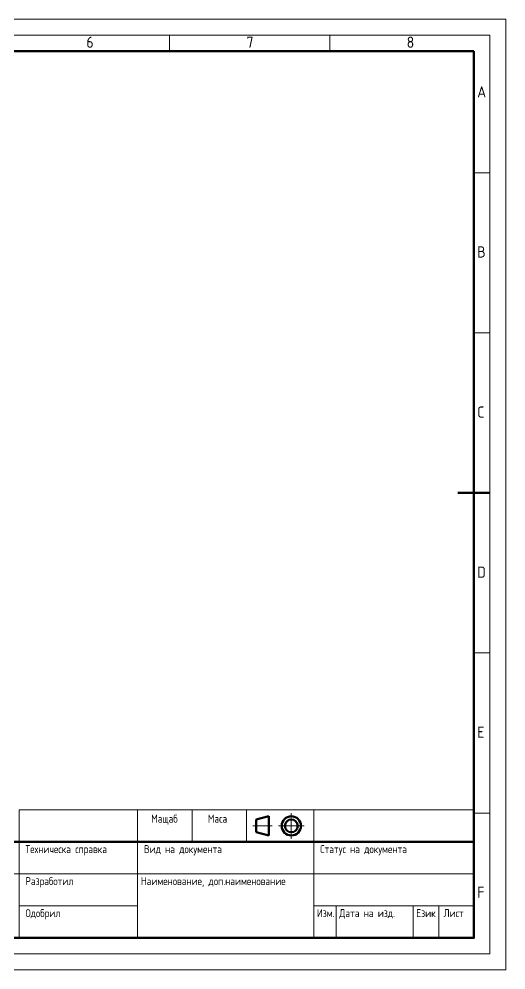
# Model space of a CAD drawing. Extents: x 0 to 420, y 0 to 297.
# Drawn here: x 268 to 420, y 0 to 297 of the extents above; entities that cross this region are included whole.
import ezdxf
from ezdxf.enums import TextEntityAlignment as Align

# ---------------------------------------------------------------- set-up
doc = ezdxf.new("R2010")
doc.units = 0
for name, color, linetype, lineweight in [('Text35', 253, 'CONTINUOUS', 35), ('Thick', 10, 'CONTINUOUS', 70), ('Thin', 160, 'CONTINUOUS', 20)]:
    doc.layers.add(name, color=color, linetype=linetype, lineweight=lineweight)
doc.styles.add('ISO Proportional', font='isocp.shx')
doc.styles.add('WFTEXTn', font='simplexc.shx', dxfattribs={"width": 0.8})

msp = doc.modelspace()

# ---------------------------------------------------------------- linework, layer by layer
at = {"layer": 'Thick'}
for p, q in [((20, 287), (410, 287)), ((410, 10), (410, 287)), ((405, 149), (415, 149)), ((342, 47), (346, 48)), ((346, 48), (346, 42)), ((342, 43), (342, 47)), ((346, 42), (342, 43))]:
    msp.add_line(p, q, dxfattribs=at)
msp.add_lwpolyline([(230, 10), (410, 10), (410, 40), (230, 40)], close=True, dxfattribs=at)
for radius in [3, 2]:
    msp.add_circle((353, 45), radius, dxfattribs=at)
at = {"layer": 'Thin'}
for p, q in [((420, 297), (0, 297)), ((420, 297), (420, 0)), ((415, 292), (15, 292)), ((315, 292), (315, 287)), ((365, 292), (365, 287)), ((415, 292), (415, 5)), ((410, 249), (415, 249)), ((410, 199), (415, 199)), ((410, 99), (415, 99)), ((305.002, 40), (305.002, 50)), ((322.002, 40), (322.002, 50)), ((339.002, 40), (339.002, 50)), ((353, 41), (353, 49)), ((360.002, 40), (360.002, 50)), ((410, 49), (415, 49)), ((341, 45), (347, 45)), ((349, 45), (357, 45)), ((268.002, 10), (268.002, 40)), ((305.002, 10), (305.002, 40)), ((360.002, 10), (360.002, 40)), ((230, 30), (410, 30)), ((268.002, 20), (305.002, 20)), ((360.018, 20), (410, 20)), ((367.002, 20), (367.002, 10)), ((391.002, 10.108), (391.002, 20)), ((399, 9.935), (399, 20)), ((15, 5), (415, 5)), ((0, 0), (420, 0))]:
    msp.add_line(p, q, dxfattribs=at)
msp.add_lwpolyline([(268.002, 40), (410, 40), (410, 50), (268.002, 50)], close=True, dxfattribs=at)

# ---------------------------------------------------------------- texts
at = {"layer": 'Text35', "ltscale": 0.5, "style": 'ISO Proportional'}
for s, p in [('6', (289, 288)), ('7', (339, 288)), ('8', (389, 288)), ('A', (411, 272.5)), ('B', (411, 222.5)), ('C', (411, 172.5)), ('D', (411, 122.5)), ('E', (411, 72.5)), ('F', (411, 22.5))]:
    msp.add_text(s, height=3.5, dxfattribs=at).set_placement(p)
at = {"layer": 'Text35', "style": 'WFTEXTn', "width": 0.8}
for s, p in [('Мащаб', (313.381, 46)), ('Маса', (329.952, 46))]:
    msp.add_text(s, height=2.5, dxfattribs=at).set_placement(p, align=Align.CENTER)
for s, p in [('Техническа справка', (270, 36.5)), ('Вид на документа', (307, 36.5)), ('Статус на документа', (362, 36.5)), ('Разработил', (270, 26.5)), ('Наименование, доп.наименование', (306, 26.5)), ('Одобрил', (270, 16.5)), ('Изм.', (361, 16.5)), ('Дата на изд.', (367.998, 16.5)), ('Език', (392.017, 16.5)), ('Лист', (400.514, 16.5))]:
    msp.add_text(s, height=2.5, dxfattribs=at).set_placement(p)

doc.saveas('drawing.dxf')
